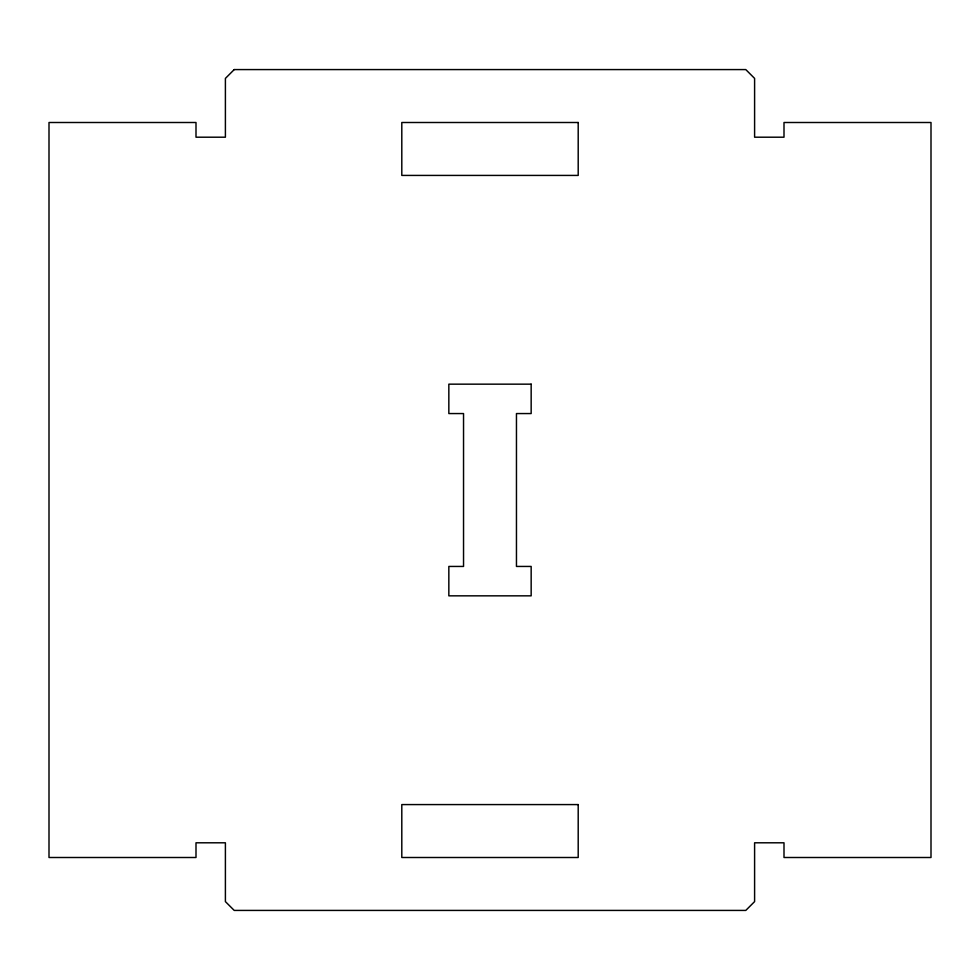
<?xml version="1.0" encoding="UTF-8"?>
<svg xmlns="http://www.w3.org/2000/svg" width="980" height="980" viewBox="0 0 980 980"><rect width="100%" height="100%" fill="white"/><g stroke="black" fill="none" stroke-linecap="round" stroke-linejoin="round"><path stroke-width="1.47" d="M234.22 69.58L225.4 78.4L225.4 137.2L196 137.2L196 122.5L49 122.5L49 857.5L196 857.5L196 842.8L225.4 842.8L225.4 901.6L234.22 910.42L745.78 910.42L754.6 901.6L754.6 842.8L784 842.8L784 857.5L931 857.5L931 122.5L784 122.5L784 137.2L754.6 137.2L754.6 78.4L745.78 69.58L234.22 69.58M578.2 122.5L401.8 122.5L401.8 175.42L578.2 175.42L578.2 122.5M531.16 384.16L448.84 384.16L448.84 413.56L463.54 413.56L463.54 566.44L448.84 566.44L448.84 595.84L531.16 595.84L531.16 566.44L516.46 566.44L516.46 413.56L531.16 413.56L531.16 384.16M578.2 804.58L401.8 804.58L401.8 857.5L578.2 857.5L578.2 804.58"/></g></svg>
